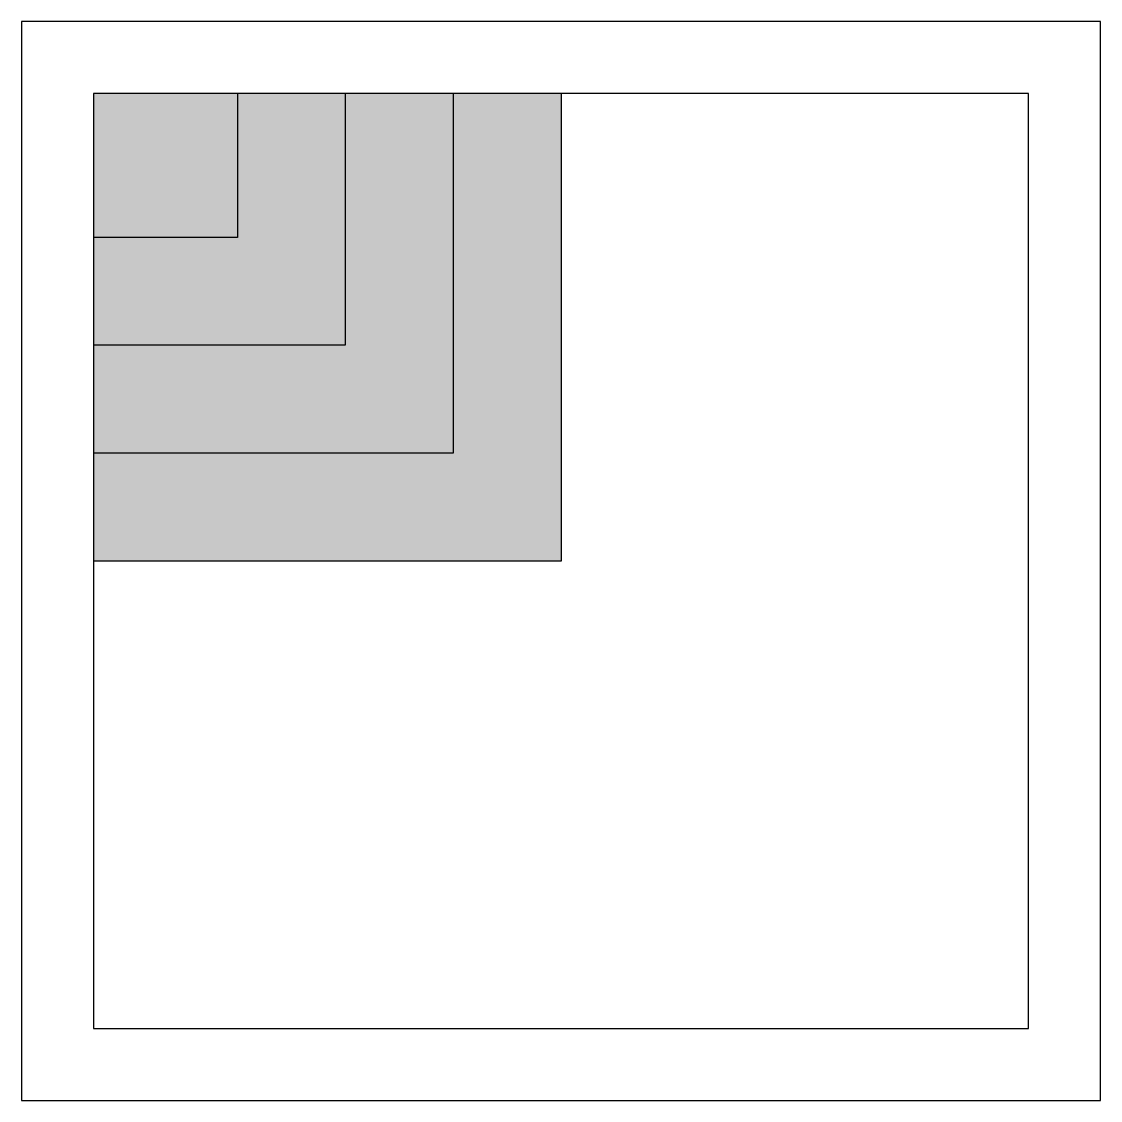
# Model space of a CAD drawing. Header units: feet. Extents: x -0.5 to 0.5, y -0.5 to 0.5.
import ezdxf

# ---------------------------------------------------------------- set-up
doc = ezdxf.new("R2010")
doc.units = ezdxf.units.FT
doc.header["$MEASUREMENT"] = 0

msp = doc.modelspace()

# ---------------------------------------------------------------- linework, layer by layer
at = {"elevation": 1.0001}
msp.add_lwpolyline([(-0.4333, 0.4333), (-0.4333, -0.4333), (0.4333, -0.4333), (0.4333, 0.4333)], close=True, dxfattribs=at)
for points in [[(0, 0.4333), (0, 0), (-0.4333, 0)], [(-0.1, 0.4333), (-0.1, 0.1), (-0.4333, 0.1)], [(-0.2, 0.4333), (-0.2, 0.2), (-0.4333, 0.2)], [(-0.3, 0.4333), (-0.3, 0.3), (-0.4333, 0.3)]]:
    msp.add_lwpolyline(points, dxfattribs=at)
msp.add_solid([(-0.4333, 0.4333, 1.0001), (-0.4333, 0, 1.0001), (0, 0.4333, 1.0001), (0, 0, 1.0001)])
msp.add_3dface([(0.5, 0.5, 1), (-0.5, 0.5, 1), (-0.5, -0.5, 1), (0.5, -0.5, 1)])
at = {"layer": 'Defpoints'}
msp.add_point((0, 0), dxfattribs=at)

doc.saveas('drawing.dxf')
